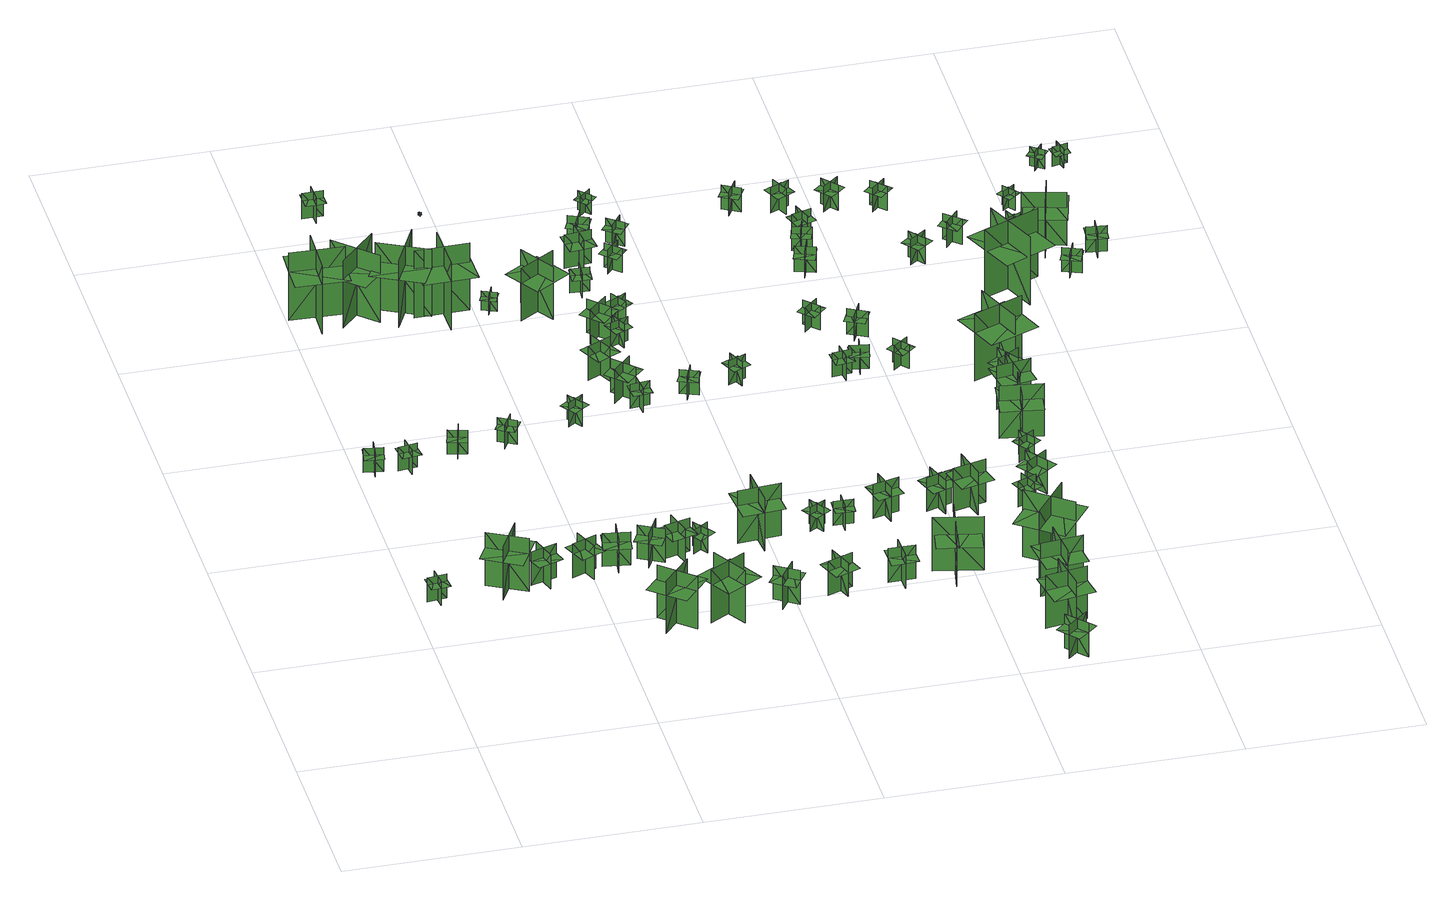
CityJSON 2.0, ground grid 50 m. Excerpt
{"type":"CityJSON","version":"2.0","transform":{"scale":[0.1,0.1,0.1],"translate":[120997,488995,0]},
"CityObjects":{
"tree1":{"type":"SolitaryVegetationObject","geometry":[{"type":"MultiSurface","lod":"1","boundaries":[[[0,1,2]],[[0,2,3]],[[4,5,6]],[[4,6,7]],[[8,9,10]],[[8,10,11]],[[8,11,12]],[[8,12,13]]]}]},
"tree2":{"type":"SolitaryVegetationObject","geometry":[{"type":"MultiSurface","lod":"1","boundaries":[[[14,15,16]],[[14,16,17]],[[18,19,20]],[[18,20,21]],[[22,23,24]],[[22,24,25]],[[22,25,26]],[[22,26,27]]]}]},
"tree3":{"type":"SolitaryVegetationObject","geometry":[{"type":"MultiSurface","lod":"1","boundaries":[[[28,29,30]],[[28,30,31]],[[32,33,34]],[[32,34,35]],[[36,37,38]],[[36,38,39]],[[36,39,40]],[[36,40,41]]]}]},
"tree4":{"type":"SolitaryVegetationObject","geometry":[{"type":"MultiSurface","lod":"1","boundaries":[[[42,43,44]],[[42,44,45]],[[46,47,48]],[[46,48,49]],[[50,51,52]],[[50,52,53]],[[50,53,54]],[[50,54,55]]]}]},
"tree5":{"type":"SolitaryVegetationObject","geometry":[{"type":"MultiSurface","lod":"1","boundaries":[[[56,57,58]],[[56,58,59]],[[60,61,62]],[[60,62,63]],[[64,65,66]],[[64,66,67]],[[64,67,68]],[[64,68,69]]]}]},
"tree6":{"type":"SolitaryVegetationObject","geometry":[{"type":"MultiSurface","lod":"1","boundaries":[[[70,71,72]],[[70,72,73]],[[74,75,76]],[[74,76,77]],[[78,79,80]],[[78,80,81]],[[78,81,82]],[[78,82,83]]]}]},
"tree7":{"type":"SolitaryVegetationObject","geometry":[{"type":"MultiSurface","lod":"1","boundaries":[[[84,85,86]],[[84,86,87]],[[88,89,90]],[[88,90,91]],[[92,93,94]],[[92,94,95]],[[92,95,96]],[[92,96,97]]]}]},
"tree8":{"type":"SolitaryVegetationObject","geometry":[{"type":"MultiSurface","lod":"1","boundaries":[[[98,99,100]],[[98,100,101]],[[102,103,104]],[[102,104,105]],[[106,107,108]],[[106,108,109]],[[106,109,110]],[[106,110,111]]]}]},
"tree9":{"type":"SolitaryVegetationObject","geometry":[{"type":"MultiSurface","lod":"1","boundaries":[[[112,113,114]],[[112,114,115]],[[116,117,118]],[[116,118,119]],[[120,121,122]],[[120,122,123]],[[120,123,124]],[[120,124,125]]]}]},
"tree10":{"type":"SolitaryVegetationObject","geometry":[{"type":"MultiSurface","lod":"1","boundaries":[[[126,127,128]],[[126,128,129]],[[130,131,132]],[[130,132,133]],[[134,135,136]],[[134,136,137]],[[134,137,138]],[[134,138,139]]]}]},
"tree11":{"type":"SolitaryVegetationObject","geometry":[{"type":"MultiSurface","lod":"1","boundaries":[[[140,141,142]],[[140,142,143]],[[144,145,146]],[[144,146,147]],[[148,149,150]],[[148,150,151]],[[148,151,152]],[[148,152,153]]]}]},
"tree12":{"type":"SolitaryVegetationObject","geometry":[{"type":"MultiSurface","lod":"1","boundaries":[[[154,155,156]],[[154,156,157]],[[158,159,160]],[[158,160,161]],[[162,163,164]],[[162,164,165]],[[162,165,166]],[[162,166,167]]]}]},
"tree13":{"type":"SolitaryVegetationObject","geometry":[{"type":"MultiSurface","lod":"1","boundaries":[[[168,169,170]],[[168,170,171]],[[172,173,174]],[[172,174,175]],[[176,177,178]],[[176,178,179]],[[176,179,180]],[[176,180,181]]]}]},
"tree14":{"type":"SolitaryVegetationObject","geometry":[{"type":"MultiSurface","lod":"1","boundaries":[[[182,183,184]],[[182,184,185]],[[186,187,188]],[[186,188,189]],[[190,191,192]],[[190,192,193]],[[190,193,194]],[[190,194,195]]]}]},
"tree15":{"type":"SolitaryVegetationObject","geometry":[{"type":"MultiSurface","lod":"1","boundaries":[[[196,197,198]],[[196,198,199]],[[200,201,202]],[[200,202,203]],[[204,205,206]],[[204,206,207]],[[204,207,208]],[[204,208,209]]]}]},
"tree16":{"type":"SolitaryVegetationObject","geometry":[{"type":"MultiSurface","lod":"1","boundaries":[[[210,211,212]],[[210,212,213]],[[214,215,216]],[[214,216,217]],[[218,219,220]],[[218,220,221]],[[218,221,222]],[[218,222,223]]]}]},
"tree17":{"type":"SolitaryVegetationObject","geometry":[{"type":"MultiSurface","lod":"1","boundaries":[[[224,225,226]],[[224,226,227]],[[228,229,230]],[[228,230,231]],[[232,233,234]],[[232,234,235]],[[232,235,236]],[[232,236,237]]]}]},
"tree18":{"type":"SolitaryVegetationObject","geometry":[{"type":"MultiSurface","lod":"1","boundaries":[[[238,239,240]],[[238,240,241]],[[242,243,244]],[[242,244,245]],[[246,247,248]],[[246,248,249]],[[246,249,250]],[[246,250,251]]]}]},
"tree19":{"type":"SolitaryVegetationObject","geometry":[{"type":"MultiSurface","lod":"1","boundaries":[[[252,253,254]],[[252,254,255]],[[256,257,258]],[[256,258,259]],[[260,261,262]],[[260,262,263]],[[260,263,264]],[[260,264,265]]]}]},
"tree20":{"type":"SolitaryVegetationObject","geometry":[{"type":"MultiSurface","lod":"1","boundaries":[[[266,267,268]],[[266,268,269]],[[270,271,272]],[[270,272,273]],[[274,275,276]],[[274,276,277]],[[274,277,278]],[[274,278,279]]]}]},
"tree21":{"type":"SolitaryVegetationObject","geometry":[{"type":"MultiSurface","lod":"1","boundaries":[[[280,281,282]],[[280,282,283]],[[284,285,286]],[[284,286,287]],[[288,289,290]],[[288,290,291]],[[288,291,292]],[[288,292,293]]]}]},
"tree22":{"type":"SolitaryVegetationObject","geometry":[{"type":"MultiSurface","lod":"1","boundaries":[[[294,295,296]],[[294,296,297]],[[298,299,300]],[[298,300,301]],[[302,303,304]],[[302,304,305]],[[302,305,306]],[[302,306,307]]]}]},
"tree23":{"type":"SolitaryVegetationObject","geometry":[{"type":"MultiSurface","lod":"1","boundaries":[[[308,309,310]],[[308,310,311]],[[312,313,314]],[[312,314,315]],[[316,317,318]],[[316,318,319]],[[316,319,320]],[[316,320,321]]]}]},
"tree24":{"type":"SolitaryVegetationObject","geometry":[{"type":"MultiSurface","lod":"1","boundaries":[[[322,323,324]],[[322,324,325]],[[326,327,328]],[[326,328,329]],[[330,331,332]],[[330,332,333]],[[330,333,334]],[[330,334,335]]]}]},
"tree25":{"type":"SolitaryVegetationObject","geometry":[{"type":"MultiSurface","lod":"1","boundaries":[[[336,337,338]],[[336,338,339]],[[340,341,342]],[[340,342,343]],[[344,345,346]],[[344,346,347]],[[344,347,348]],[[344,348,349]]]}]},
"tree26":{"type":"SolitaryVegetationObject","geometry":[{"type":"MultiSurface","lod":"1","boundaries":[[[350,351,352]],[[350,352,353]],[[354,355,356]],[[354,356,357]],[[358,359,360]],[[358,360,361]],[[358,361,362]],[[358,362,363]]]}]},
"tree27":{"type":"SolitaryVegetationObject","geometry":[{"type":"MultiSurface","lod":"1","boundaries":[[[364,365,366]],[[364,366,367]],[[368,369,370]],[[368,370,371]],[[372,373,374]],[[372,374,375]],[[372,375,376]],[[372,376,377]]]}]},
"tree28":{"type":"SolitaryVegetationObject","geometry":[{"type":"MultiSurface","lod":"1","boundaries":[[[378,379,380]],[[378,380,381]],[[382,383,384]],[[382,384,385]],[[386,387,388]],[[386,388,389]],[[386,389,390]],[[386,390,391]]]}]},
"tree29":{"type":"SolitaryVegetationObject","geometry":[{"type":"MultiSurface","lod":"1","boundaries":[[[392,393,394]],[[392,394,395]],[[396,397,398]],[[396,398,399]],[[400,401,402]],[[400,402,403]],[[400,403,404]],[[400,404,405]]]}]},
"tree30":{"type":"SolitaryVegetationObject","geometry":[{"type":"MultiSurface","lod":"1","boundaries":[[[406,407,408]],[[406,408,409]],[[410,411,412]],[[410,412,413]],[[414,415,416]],[[414,416,417]],[[414,417,418]],[[414,418,419]]]}]},
"tree31":{"type":"SolitaryVegetationObject","geometry":[{"type":"MultiSurface","lod":"1","boundaries":[[[420,421,422]],[[420,422,423]],[[424,425,426]],[[424,426,427]],[[428,429,430]],[[428,430,431]],[[428,431,432]],[[428,432,433]]]}]},
"tree32":{"type":"SolitaryVegetationObject","geometry":[{"type":"MultiSurface","lod":"1","boundaries":[[[434,435,436]],[[434,436,437]],[[438,439,440]],[[438,440,441]],[[442,443,444]],[[442,444,445]],[[442,445,446]],[[442,446,447]]]}]},
"tree33":{"type":"SolitaryVegetationObject","geometry":[{"type":"MultiSurface","lod":"1","boundaries":[[[448,449,450]],[[448,450,451]],[[452,453,454]],[[452,454,455]],[[456,457,458]],[[456,458,459]],[[456,459,460]],[[456,460,461]]]}]},
"tree34":{"type":"SolitaryVegetationObject","geometry":[{"type":"MultiSurface","lod":"1","boundaries":[[[462,463,464]],[[462,464,465]],[[466,467,468]],[[466,468,469]],[[470,471,472]],[[470,472,473]],[[470,473,474]],[[470,474,475]]]}]},
"tree35":{"type":"SolitaryVegetationObject","geometry":[{"type":"MultiSurface","lod":"1","boundaries":[[[476,477,478]],[[476,478,479]],[[480,481,482]],[[480,482,483]],[[484,485,486]],[[484,486,487]],[[484,487,488]],[[484,488,489]]]}]},
"tree36":{"type":"SolitaryVegetationObject","geometry":[{"type":"MultiSurface","lod":"1","boundaries":[[[490,491,492]],[[490,492,493]],[[494,495,496]],[[494,496,497]],[[498,499,500]],[[498,500,501]],[[498,501,502]],[[498,502,503]]]}]},
"tree37":{"type":"SolitaryVegetationObject","geometry":[{"type":"MultiSurface","lod":"1","boundaries":[[[504,505,506]],[[504,506,507]],[[508,509,510]],[[508,510,511]],[[512,513,514]],[[512,514,515]],[[512,515,516]],[[512,516,517]]]}]},
"tree38":{"type":"SolitaryVegetationObject","geometry":[{"type":"MultiSurface","lod":"1","boundaries":[[[518,519,520]],[[518,520,521]],[[522,523,524]],[[522,524,525]],[[526,527,528]],[[526,528,529]],[[526,529,530]],[[526,530,531]]]}]},
"tree39":{"type":"SolitaryVegetationObject","geometry":[{"type":"MultiSurface","lod":"1","boundaries":[[[532,533,534]],[[532,534,535]],[[536,537,538]],[[536,538,539]],[[540,541,542]],[[540,542,543]],[[540,543,544]],[[540,544,545]]]}]},
"tree40":{"type":"SolitaryVegetationObject","geometry":[{"type":"MultiSurface","lod":"1","boundaries":[[[546,547,548]],[[546,548,549]],[[550,551,552]],[[550,552,553]],[[554,555,556]],[[554,556,557]],[[554,557,558]],[[554,558,559]]]}]},
"tree41":{"type":"SolitaryVegetationObject","geometry":[{"type":"MultiSurface","lod":"1","boundaries":[[[560,561,562]],[[560,562,563]],[[564,565,566]],[[564,566,567]],[[568,569,570]],[[568,570,571]],[[568,571,572]],[[568,572,573]]]}]},
"tree42":{"type":"SolitaryVegetationObject","geometry":[{"type":"MultiSurface","lod":"1","boundaries":[[[574,575,576]],[[574,576,577]],[[578,579,580]],[[578,580,581]],[[582,583,584]],[[582,584,585]],[[582,585,586]],[[582,586,587]]]}]},
"tree43":{"type":"SolitaryVegetationObject","geometry":[{"type":"MultiSurface","lod":"1","boundaries":[[[588,589,590]],[[588,590,591]],[[592,593,594]],[[592,594,595]],[[596,597,598]],[[596,598,599]],[[596,599,600]],[[596,600,601]]]}]},
"tree44":{"type":"SolitaryVegetationObject","geometry":[{"type":"MultiSurface","lod":"1","boundaries":[[[602,603,604]],[[602,604,605]],[[606,607,608]],[[606,608,609]],[[610,611,612]],[[610,612,613]],[[610,613,614]],[[610,614,615]]]}]},
"tree45":{"type":"SolitaryVegetationObject","geometry":[{"type":"MultiSurface","lod":"1","boundaries":[[[616,617,618]],[[616,618,619]],[[620,621,622]],[[620,622,623]],[[624,625,626]],[[624,626,627]],[[624,627,628]],[[624,628,629]]]}]},
"tree46":{"type":"SolitaryVegetationObject","geometry":[{"type":"MultiSurface","lod":"1","boundaries":[[[630,631,632]],[[630,632,633]],[[634,635,636]],[[634,636,637]],[[638,639,640]],[[638,640,641]],[[638,641,642]],[[638,642,643]]]}]},
"tree47":{"type":"SolitaryVegetationObject","geometry":[{"type":"MultiSurface","lod":"1","boundaries":[[[644,645,646]],[[644,646,647]],[[648,649,650]],[[648,650,651]],[[652,653,654]],[[652,654,655]],[[652,655,656]],[[652,656,657]]]}]},
"tree48":{"type":"SolitaryVegetationObject","geometry":[{"type":"MultiSurface","lod":"1","boundaries":[[[658,659,660]],[[658,660,661]],[[662,663,664]],[[662,664,665]],[[666,667,668]],[[666,668,669]],[[666,669,670]],[[666,670,671]]]}]},
"tree49":{"type":"SolitaryVegetationObject","geometry":[{"type":"MultiSurface","lod":"1","boundaries":[[[672,673,674]],[[672,674,675]],[[676,677,678]],[[676,678,679]],[[680,681,682]],[[680,682,683]],[[680,683,684]],[[680,684,685]]]}]},
"tree50":{"type":"SolitaryVegetationObject","geometry":[{"type":"MultiSurface","lod":"1","boundaries":[[[686,687,688]],[[686,688,689]],[[690,691,692]],[[690,692,693]],[[694,695,696]],[[694,696,697]],[[694,697,698]],[[694,698,699]]]}]},
"tree51":{"type":"SolitaryVegetationObject","geometry":[{"type":"MultiSurface","lod":"1","boundaries":[[[700,701,702]],[[700,702,703]],[[704,705,706]],[[704,706,707]],[[708,709,710]],[[708,710,711]],[[708,711,712]],[[708,712,713]]]}]},
"tree52":{"type":"SolitaryVegetationObject","geometry":[{"type":"MultiSurface","lod":"1","boundaries":[[[714,715,716]],[[714,716,717]],[[718,719,720]],[[718,720,721]],[[722,723,724]],[[722,724,725]],[[722,725,726]],[[722,726,727]]]}]},
"tree53":{"type":"SolitaryVegetationObject","geometry":[{"type":"MultiSurface","lod":"1","boundaries":[[[728,729,730]],[[728,730,731]],[[732,733,734]],[[732,734,735]],[[736,737,738]],[[736,738,739]],[[736,739,740]],[[736,740,741]]]}]},
"tree54":{"type":"SolitaryVegetationObject","geometry":[{"type":"MultiSurface","lod":"1","boundaries":[[[742,743,744]],[[742,744,745]],[[746,747,748]],[[746,748,749]],[[750,751,752]],[[750,752,753]],[[750,753,754]],[[750,754,755]]]}]},
"tree55":{"type":"SolitaryVegetationObject","geometry":[{"type":"MultiSurface","lod":"1","boundaries":[[[756,757,758]],[[756,758,759]],[[760,761,762]],[[760,762,763]],[[764,765,766]],[[764,766,767]],[[764,767,768]],[[764,768,769]]]}]},
"tree56":{"type":"SolitaryVegetationObject","geometry":[{"type":"MultiSurface","lod":"1","boundaries":[[[770,771,772]],[[770,772,773]],[[774,775,776]],[[774,776,777]],[[778,779,780]],[[778,780,781]],[[778,781,782]],[[778,782,783]]]}]},
"tree57":{"type":"SolitaryVegetationObject","geometry":[{"type":"MultiSurface","lod":"1","boundaries":[[[784,785,786]],[[784,786,787]],[[788,789,790]],[[788,790,791]],[[792,793,794]],[[792,794,795]],[[792,795,796]],[[792,796,797]]]}]},
"tree58":{"type":"SolitaryVegetationObject","geometry":[{"type":"MultiSurface","lod":"1","boundaries":[[[798,799,800]],[[798,800,801]],[[802,803,804]],[[802,804,805]],[[806,807,808]],[[806,808,809]],[[806,809,810]],[[806,810,811]]]}]},
"tree59":{"type":"SolitaryVegetationObject","geometry":[{"type":"MultiSurface","lod":"1","boundaries":[[[812,813,814]],[[812,814,815]],[[816,817,818]],[[816,818,819]],[[820,821,822]],[[820,822,823]],[[820,823,824]],[[820,824,825]]]}]},
"tree60":{"type":"SolitaryVegetationObject","geometry":[{"type":"MultiSurface","lod":"1","boundaries":[[[826,827,828]],[[826,828,829]],[[830,831,832]],[[830,832,833]],[[834,835,836]],[[834,836,837]],[[834,837,838]],[[834,838,839]]]}]},
"tree61":{"type":"SolitaryVegetationObject","geometry":[{"type":"MultiSurface","lod":"1","boundaries":[[[840,841,842]],[[840,842,843]],[[844,845,846]],[[844,846,847]],[[848,849,850]],[[848,850,851]],[[848,851,852]],[[848,852,853]]]}]},
"tree62":{"type":"SolitaryVegetationObject","geometry":[{"type":"MultiSurface","lod":"1","boundaries":[[[854,855,856]],[[854,856,857]],[[858,859,860]],[[858,860,861]],[[862,863,864]],[[862,864,865]],[[862,865,866]],[[862,866,867]]]}]},
"tree63":{"type":"SolitaryVegetationObject","geometry":[{"type":"MultiSurface","lod":"1","boundaries":[[[868,869,870]],[[868,870,871]],[[872,873,874]],[[872,874,875]],[[876,877,878]],[[876,878,879]],[[876,879,880]],[[876,880,881]]]}]},
"tree64":{"type":"SolitaryVegetationObject","geometry":[{"type":"MultiSurface","lod":"1","boundaries":[[[882,883,884]],[[882,884,885]],[[886,887,888]],[[886,888,889]],[[890,891,892]],[[890,892,893]],[[890,893,894]],[[890,894,895]]]}]},
"tree65":{"type":"SolitaryVegetationObject","geometry":[{"type":"MultiSurface","lod":"1","boundaries":[[[896,897,898]],[[896,898,899]],[[900,901,902]],[[900,902,903]],[[904,905,906]],[[904,906,907]],[[904,907,908]],[[904,908,909]]]}]},
"tree66":{"type":"SolitaryVegetationObject","geometry":[{"type":"MultiSurface","lod":"1","boundaries":[[[910,911,912]],[[910,912,913]],[[914,915,916]],[[914,916,917]],[[918,919,920]],[[918,920,921]],[[918,921,922]],[[918,922,923]]]}]},
"tree67":{"type":"SolitaryVegetationObject","geometry":[{"type":"MultiSurface","lod":"1","boundaries":[[[924,925,926]],[[924,926,927]],[[928,929,930]],[[928,930,931]],[[932,933,934]],[[932,934,935]],[[932,935,936]],[[932,936,937]]]}]},
"tree68":{"type":"SolitaryVegetationObject","geometry":[{"type":"MultiSurface","lod":"1","boundaries":[[[938,939,940]],[[938,940,941]],[[942,943,944]],[[942,944,945]],[[946,947,948]],[[946,948,949]],[[946,949,950]],[[946,950,951]]]}]},
"tree69":{"type":"SolitaryVegetationObject","geometry":[{"type":"MultiSurface","lod":"1","boundaries":[[[952,953,954]],[[952,954,955]],[[956,957,958]],[[956,958,959]],[[960,961,962]],[[960,962,963]],[[960,963,964]],[[960,964,965]]]}]},
"tree70":{"type":"SolitaryVegetationObject","geometry":[{"type":"MultiSurface","lod":"1","boundaries":[[[966,967,968]],[[966,968,969]],[[970,971,972]],[[970,972,973]],[[974,975,976]],[[974,976,977]],[[974,977,978]],[[974,978,979]]]}]},
"tree71":{"type":"SolitaryVegetationObject","geometry":[{"type":"MultiSurface","lod":"1","boundaries":[[[980,981,982]],[[980,982,983]],[[984,985,986]],[[984,986,987]],[[988,989,990]],[[988,990,991]],[[988,991,992]],[[988,992,993]]]}]},
"tree72":{"type":"SolitaryVegetationObject","geometry":[{"type":"MultiSurface","lod":"1","boundaries":[[[994,995,996]],[[994,996,997]],[[998,999,1000]],[[998,1000,1001]],[[1002,1003,1004]],[[1002,1004,1005]],[[1002,1005,1006]],[[1002,1006,1007]]]}]},
"tree73":{"type":"SolitaryVegetationObject","geometry":[{"type":"MultiSurface","lod":"1","boundaries":[[[1008,1009,1010]],[[1008,1010,1011]],[[1012,1013,1014]],[[1012,1014,1015]],[[1016,1017,1018]],[[1016,1018,1019]],[[1016,1019,1020]],[[1016,1020,1021]]]}]},
"tree74":{"type":"SolitaryVegetationObject","geometry":[{"type":"MultiSurface","lod":"1","boundaries":[[[1022,1023,1024]],[[1022,1024,1025]],[[1026,1027,1028]],[[1026,1028,1029]],[[1030,1031,1032]],[[1030,1032,1033]],[[1030,1033,1034]],[[1030,1034,1035]]]}]},
"tree75":{"type":"SolitaryVegetationObject","geometry":[{"type":"MultiSurface","lod":"1","boundaries":[[[1036,1037,1038]],[[1036,1038,1039]],[[1040,1041,1042]],[[1040,1042,1043]],[[1044,1045,1046]],[[1044,1046,1047]],[[1044,1047,1048]],[[1044,1048,1049]]]}]},
"tree76":{"type":"SolitaryVegetationObject","geometry":[{"type":"MultiSurface","lod":"1","boundaries":[[[1050,1051,1052]],[[1050,1052,1053]],[[1054,1055,1056]],[[1054,1056,1057]],[[1058,1059,1060]],[[1058,1060,1061]],[[1058,1061,1062]],[[1058,1062,1063]]]}]},
"tree77":{"type":"SolitaryVegetationObject","geometry":[{"type":"MultiSurface","lod":"1","boundaries":[[[1064,1065,1066]],[[1064,1066,1067]],[[1068,1069,1070]],[[1068,1070,1071]],[[1072,1073,1074]],[[1072,1074,1075]],[[1072,1075,1076]],[[1072,1076,1077]]]}]},
"tree78":{"type":"SolitaryVegetationObject","geometry":[{"type":"MultiSurface","lod":"1","boundaries":[[[1078,1079,1080]],[[1078,1080,1081]],[[1082,1083,1084]],[[1082,1084,1085]],[[1086,1087,1088]],[[1086,1088,1089]],[[1086,1089,1090]],[[1086,1090,1091]]]}]},
"tree79":{"type":"SolitaryVegetationObject","geometry":[{"type":"MultiSurface","lod":"1","boundaries":[[[1092,1093,1094]],[[1092,1094,1095]],[[1096,1097,1098]],[[1096,1098,1099]],[[1100,1101,1102]],[[1100,1102,1103]],[[1100,1103,1104]],[[1100,1104,1105]]]}]},
"tree80":{"type":"SolitaryVegetationObject","geometry":[{"type":"MultiSurface","lod":"1","boundaries":[[[1106,1107,1108]],[[1106,1108,1109]],[[1110,1111,1112]],[[1110,1112,1113]],[[1114,1115,1116]],[[1114,1116,1117]],[[1114,1117,1118]],[[1114,1118,1119]]]}]},
"tree81":{"type":"SolitaryVegetationObject","geometry":[{"type":"MultiSurface","lod":"1","boundaries":[[[1120,1121,1122]],[[1120,1122,1123]],[[1124,1125,1126]],[[1124,1126,1127]],[[1128,1129,1130]],[[1128,1130,1131]],[[1128,1131,1132]],[[1128,1132,1133]]]}]}
},
"vertices":[
[91,717,17],[36,711,17],[36,711,94],[91,717,94],[62,740,17],[68,685,17],[68,685,94],[62,740,94],[62,740,73],[35,737,73],[41,682,73],[68,685,73],[96,688,73],[90,743,73],
[45,1333,20],[53,1388,20],[53,1388,97],[45,1333,97],[75,1355,20],[20,1362,20],[20,1362,97],[75,1355,97],[75,1355,75],[78,1383,75],[24,1390,75],[20,1362,75],[16,1335,75],[71,1328,75],
[237,677,14],[295,784,14],[295,784,184],[237,677,184],[315,700,14],[208,758,14],[208,758,184],[315,700,184],[315,700,136],[344,753,136],[237,812,136],[208,758,136],[179,705,136],[285,646,136],
[168,1357,18],[113,1349,18],[113,1349,95],[168,1357,95],[139,1379,18],[146,1325,18],[146,1325,95],[139,1379,95],[139,1379,74],[112,1376,74],[119,1321,74],[146,1325,74],[174,1328,74],[167,1383,74],
[351,770,16],[374,696,16],[374,696,124],[351,770,124],[327,724,16],[401,747,16],[401,747,124],[327,724,124],[327,724,94],[339,687,94],[412,711,94],[401,747,94],[389,784,94],[315,761,94],
[282,1368,18],[297,1421,18],[297,1421,95],[282,1368,95],[314,1385,18],[261,1400,18],[261,1400,95],[314,1385,95],[314,1385,73],[321,1412,73],[268,1427,73],[261,1400,73],[253,1374,73],[307,1359,73],
[515,764,16],[444,734,16],[444,734,124],[515,764,124],[468,784,16],[497,712,16],[497,712,124],[468,784,124],[468,784,93],[432,769,93],[462,697,93],[497,712,93],[533,727,93],[504,798,93],
[82,2211,14],[77,2056,14],[77,2056,230],[82,2211,230],[6,2141,14],[161,2136,14],[161,2136,230],[6,2141,230],[6,2141,170],[4,2063,170],[158,2058,170],[161,2136,170],[163,2213,170],[9,2218,170],
[617,488,18],[709,408,18],[709,408,187],[617,488,187],[622,407,18],[702,498,18],[702,498,187],[622,407,187],[622,407,140],[668,367,140],[748,458,140],[702,498,140],[656,538,140],[576,447,140],
[568,725,17],[579,802,17],[579,802,124],[568,725,124],[609,756,17],[533,767,17],[533,767,124],[609,756,124],[609,756,94],[615,795,94],[538,805,94],[533,767,94],[527,728,94],[604,718,94],
[138,2069,14],[245,2182,14],[245,2182,229],[138,2069,229],[242,2072,14],[129,2178,14],[129,2178,229],[242,2072,229],[242,2072,169],[295,2128,169],[182,2234,169],[129,2178,169],[76,2122,169],[188,2015,169],
[455,1403,16],[407,1430,16],[407,1430,93],[455,1403,93],[445,1438,16],[418,1390,16],[418,1390,93],[445,1438,93],[445,1438,72],[421,1452,72],[394,1404,72],[418,1390,72],[442,1377,72],[470,1425,72],
[654,737,13],[691,806,13],[691,806,121],[654,737,121],[704,752,13],[636,789,13],[636,789,121],[704,752,121],[704,752,91],[722,786,91],[654,823,91],[636,789,91],[617,755,91],[685,718,91],
[283,2031,17],[353,2170,17],[353,2170,232],[283,2031,232],[382,2063,17],[243,2133,17],[243,2133,232],[382,2063,232],[382,2063,172],[416,2132,172],[278,2202,172],[243,2133,172],[208,2064,172],[347,1994,172],
[857,494,15],[752,433,15],[752,433,184],[857,494,184],[779,515,15],[840,410,15],[840,410,184],[779,515,184],[779,515,136],[726,485,136],[787,379,136],[840,410,136],[893,440,136],[832,546,136],
[214,2601,23],[155,2600,23],[155,2600,105],[214,2601,105],[186,2628,23],[187,2569,23],[187,2569,105],[186,2628,105],[186,2628,82],[156,2628,82],[158,2569,82],[187,2569,82],[217,2570,82],[215,2629,82],
[778,781,19],[703,760,19],[703,760,126],[778,781,126],[732,807,19],[754,732,19],[754,732,126],[732,807,126],[732,807,96],[695,796,96],[717,722,96],[754,732,96],[791,743,96],[770,817,96],
[489,2074,14],[335,2072,14],[335,2072,229],[489,2074,229],[416,2146,14],[418,1991,14],[418,1991,229],[416,2146,229],[416,2146,169],[339,2145,169],[340,1990,169],[418,1991,169],[495,1992,169],[494,2147,169],
[824,761,18],[793,807,18],[793,807,94],[824,761,94],[831,797,18],[786,766,18],[786,766,94],[831,797,94],[831,797,73],[816,820,73],[770,789,73],[786,766,73],[801,743,73],[847,774,73],
[609,1450,17],[654,1482,17],[654,1482,94],[609,1450,94],[645,1444,17],[614,1489,17],[614,1489,94],[645,1444,94],[645,1444,73],[668,1460,73],[636,1505,73],[614,1489,73],[591,1473,73],[623,1428,73],
[1006,462,16],[942,505,16],[942,505,124],[1006,462,124],[996,512,16],[953,448,16],[953,448,124],[996,512,124],[996,512,94],[964,534,94],[921,470,94],[953,448,94],[985,427,94],[1028,491,94],
[531,2031,18],[548,2072,18],[548,2072,80],[531,2031,80],[558,2042,18],[518,2060,18],[518,2060,80],[558,2042,80],[558,2042,63],[567,2062,63],[526,2080,63],[518,2060,63],[509,2039,63],[550,2022,63],
[914,793,15],[1036,802,15],[1036,802,184],[914,793,184],[976,740,15],[966,861,15],[966,861,184],[976,740,184],[976,740,137],[1036,744,137],[1027,866,137],[966,861,137],[905,856,137],[915,735,137],
[465,2540,24],[472,2540,24],[472,2551,24],[465,2551,24],[468,2540,28],[468,2540,20],[468,2551,20],[468,2551,28],[468,2548,28],[472,2548,28],[472,2548,20],[468,2548,20],[464,2548,20],[464,2548,28],
[784,1692,19],[714,1657,19],[714,1657,127],[784,1692,127],[735,1709,19],[769,1639,19],[769,1639,127],[735,1709,127],[735,1709,96],[700,1691,96],[734,1622,96],[769,1639,96],[804,1656,96],[769,1726,96],
[811,1588,17],[757,1533,17],[757,1533,125],[811,1588,125],[760,1589,17],[815,1534,17],[815,1534,125],[760,1589,125],[760,1589,95],[733,1561,95],[788,1506,95],[815,1534,95],[842,1561,95],[787,1616,95],
[695,1973,15],[631,2076,15],[631,2076,184],[695,1973,184],[714,2052,15],[611,1987,15],[611,1987,184],[714,2052,184],[714,2052,137],[682,2103,137],[579,2038,137],[611,1987,137],[643,1935,137],[746,2000,137],
[815,1526,18],[820,1471,18],[820,1471,95],[815,1526,95],[791,1498,18],[846,1503,18],[846,1503,95],[791,1498,95],[791,1498,73],[794,1470,73],[849,1475,73],[846,1503,73],[844,1530,73],[789,1525,73],
[1140,468,16],[1113,540,16],[1113,540,124],[1140,468,124],[1162,514,16],[1089,487,16],[1089,487,124],[1162,514,124],[1162,514,94],[1148,551,94],[1076,524,94],[1089,487,94],[1103,451,94],[1175,478,94],
[818,1885,18],[763,1830,18],[763,1830,126],[818,1885,126],[766,1886,18],[821,1831,18],[821,1831,126],[766,1886,126],[766,1886,96],[739,1858,96],[794,1803,96],[821,1831,96],[848,1858,96],[793,1913,96],
[812,1802,18],[864,1823,18],[864,1823,95],[812,1802,95],[846,1788,18],[825,1839,18],[825,1839,95],[846,1788,95],[846,1788,73],[872,1798,73],[851,1849,73],[825,1839,73],[800,1828,73],[821,1777,73],
[1116,801,16],[1163,829,16],[1163,829,93],[1116,801,93],[1151,792,16],[1123,839,16],[1123,839,93],[1151,792,93],[1151,792,71],[1175,806,71],[1146,853,71],[1123,839,71],[1099,825,71],[1128,777,71],
[822,2076,21],[767,2080,21],[767,2080,98],[822,2076,98],[798,2104,21],[794,2049,21],[794,2049,98],[798,2104,98],[798,2104,77],[771,2106,77],[767,2051,77],[794,2049,77],[822,2047,77],[826,2102,77],
[970,1552,18],[949,1501,18],[949,1501,95],[970,1552,95],[936,1538,18],[987,1517,18],[987,1517,95],[936,1538,95],[936,1538,74],[925,1512,74],[977,1492,74],[987,1517,74],[997,1543,74],[946,1564,74],
[847,1943,17],[876,1895,17],[876,1895,94],[847,1943,94],[838,1907,17],[885,1936,17],[885,1936,94],[838,1907,94],[838,1907,73],[852,1883,73],[900,1912,73],[885,1936,73],[871,1959,73],[824,1931,73],
[1296,547,16],[1298,469,16],[1298,469,124],[1296,547,124],[1260,510,16],[1337,511,16],[1337,511,124],[1260,510,124],[1260,510,94],[1261,471,94],[1338,473,94],[1337,511,94],[1336,550,94],[1259,548,94],
[1210,837,18],[1209,781,18],[1209,781,95],[1210,837,95],[1183,811,18],[1239,810,18],[1239,810,95],[1183,811,95],[1183,811,74],[1183,784,74],[1238,782,74],[1239,810,74],[1239,838,74],[1184,839,74],
[859,2210,20],[782,2202,20],[782,2202,127],[859,2210,127],[819,2243,20],[827,2166,20],[827,2166,127],[819,2243,127],[819,2243,97],[780,2239,97],[789,2162,97],[827,2166,97],[866,2170,97],[857,2247,97],
[859,2342,21],[835,2288,21],[835,2288,103],[859,2342,103],[822,2328,21],[876,2304,21],[876,2304,103],[822,2328,103],[822,2328,80],[810,2301,80],[864,2277,80],[876,2304,80],[888,2331,80],[834,2355,80],
[888,2185,19],[929,2147,19],[929,2147,96],[888,2185,96],[889,2148,19],[927,2189,19],[927,2189,96],[889,2148,96],[889,2148,74],[909,2129,74],[947,2170,74],[927,2189,74],[907,2208,74],[869,2167,74],
[1076,1547,17],[1126,1570,17],[1126,1570,94],[1076,1547,94],[1110,1534,17],[1087,1584,17],[1087,1584,94],[1110,1534,94],[1110,1534,73],[1135,1545,73],[1112,1596,73],[1087,1584,73],[1062,1573,73],[1085,1522,73],
[1295,819,19],[1370,838,19],[1370,838,127],[1295,819,127],[1339,793,19],[1320,868,19],[1320,868,127],[1339,793,127],[1339,793,97],[1377,802,97],[1358,877,97],[1320,868,97],[1283,858,97],[1302,783,97],
[1434,448,15],[1460,584,15],[1460,584,187],[1434,448,187],[1525,509,15],[1389,536,15],[1389,536,187],[1525,509,187],[1445,455,132],[1508,443,132],[1532,580,132],[1469,591,132],[1406,602,132],[1382,466,132],
[929,2260,21],[961,2305,21],[961,2305,98],[929,2260,98],[965,2266,21],[921,2298,21],[921,2298,98],[965,2266,98],[965,2266,76],[982,2288,76],[937,2321,76],[921,2298,76],[904,2276,76],[949,2244,76],
[915,2435,24],[885,2466,24],[885,2466,86],[915,2435,86],[916,2464,24],[884,2433,24],[884,2433,86],[916,2464,86],[916,2464,68],[901,2480,68],[869,2449,68],[884,2433,68],[900,2417,68],[931,2448,68],
[1643,32,16],[1702,82,16],[1702,82,124],[1643,32,124],[1695,28,16],[1644,86,16],[1644,86,124],[1695,28,124],[1695,28,94],[1724,53,94],[1673,112,94],[1644,86,94],[1615,61,94],[1665,2,94],
[1444,822,15],[1517,847,15],[1517,847,123],[1444,822,123],[1490,799,15],[1465,873,15],[1465,873,123],[1490,799,123],[1490,799,93],[1527,812,93],[1501,885,93],[1465,873,93],[1428,860,93],[1454,787,93],
[1692,155,9],[1672,275,9],[1672,275,178],[1692,155,178],[1739,221,9],[1619,201,9],[1619,201,178],[1739,221,178],[1739,221,131],[1729,281,131],[1609,261,131],[1619,201,131],[1629,141,131],[1749,161,131],
[1573,768,19],[1548,864,19],[1549,864,157],[1573,768,157],[1607,825,19],[1511,800,19],[1511,800,157],[1607,825,157],[1607,825,118],[1595,873,118],[1499,848,118],[1511,800,118],[1524,752,118],[1620,776,118],
[1643,353,11],[1764,366,11],[1764,366,181],[1643,353,181],[1705,302,11],[1693,423,11],[1693,423,181],[1705,302,181],[1705,302,133],[1766,308,133],[1753,429,133],[1693,423,133],[1632,417,133],[1645,296,133],
[1408,1519,21],[1353,1513,21],[1353,1513,98],[1408,1519,98],[1379,1542,21],[1385,1487,21],[1385,1487,98],[1379,1542,98],[1379,1542,76],[1352,1540,76],[1357,1484,76],[1385,1487,76],[1412,1490,76],[1407,1545,76],
[1767,461,11],[1643,554,11],[1643,554,226],[1767,461,226],[1753,563,11],[1660,440,11],[1660,440,226],[1753,563,226],[1753,563,166],[1691,610,166],[1598,486,166],[1660,440,166],[1721,393,166],[1815,517,166],
[1374,1778,24],[1334,1739,24],[1334,1739,101],[1374,1778,101],[1337,1778,24],[1376,1739,24],[1376,1739,101],[1337,1778,101],[1337,1778,79],[1317,1759,79],[1356,1719,79],[1376,1739,79],[1396,1758,79],[1357,1797,79],
[1428,1503,24],[1437,1557,24],[1437,1557,101],[1428,1503,101],[1458,1524,24],[1403,1533,24],[1403,1533,101],[1458,1524,101],[1458,1524,79],[1462,1551,79],[1408,1560,79],[1403,1533,79],[1399,1506,79],[1453,1497,79],
[1741,808,16],[1687,785,16],[1687,785,98],[1741,808,98],[1705,823,16],[1728,768,16],[1728,768,98],[1705,823,98],[1705,823,75],[1678,811,75],[1701,757,75],[1728,768,75],[1756,780,75],[1732,834,75],
[1440,1705,22],[1493,1679,22],[1493,1679,104],[1440,1705,104],[1452,1668,22],[1478,1721,22],[1478,1721,104],[1452,1668,104],[1452,1668,81],[1479,1655,81],[1505,1708,81],[1478,1721,81],[1452,1734,81],[1426,1681,81],
[1272,2342,22],[1300,2390,22],[1300,2390,99],[1272,2342,99],[1308,2352,22],[1260,2379,22],[1260,2379,99],[1308,2352,99],[1308,2352,78],[1321,2376,78],[1273,2403,78],[1260,2379,78],[1246,2355,78],[1294,2328,78],
[1566,1543,20],[1523,1508,20],[1523,1508,97],[1566,1543,97],[1529,1547,20],[1564,1504,20],[1564,1504,97],[1529,1547,97],[1529,1547,75],[1508,1530,75],[1542,1487,75],[1564,1504,75],[1585,1521,75],[1551,1564,75],
[1395,1992,27],[1415,2048,27],[1415,2048,109],[1395,1992,109],[1431,2009,27],[1375,2028,27],[1375,2028,109],[1431,2009,109],[1431,2009,86],[1440,2037,86],[1385,2056,86],[1375,2028,86],[1365,2001,86],[1421,1981,86],
[1779,830,14],[1734,893,14],[1734,893,122],[1779,830,122],[1787,881,14],[1725,836,14],[1725,836,122],[1787,881,122],[1787,881,91],[1765,913,91],[1702,867,91],[1725,836,91],[1747,805,91],[1810,850,91],
[1393,2131,27],[1446,2115,27],[1446,2115,104],[1393,2131,104],[1410,2098,27],[1426,2151,27],[1426,2151,104],[1410,2098,104],[1410,2098,82],[1437,2090,82],[1453,2143,82],[1426,2151,82],[1400,2159,82],[1384,2106,82],
[1782,991,15],[1751,1037,15],[1751,1037,92],[1782,991,92],[1789,1028,15],[1743,996,15],[1743,996,92],[1789,1028,92],[1789,1028,70],[1773,1050,70],[1728,1019,70],[1743,996,70],[1759,974,70],[1804,1005,70],
[1444,2163,25],[1426,2219,25],[1426,2219,108],[1444,2163,108],[1462,2198,25],[1406,2180,25],[1406,2180,108],[1462,2198,108],[1462,2198,85],[1453,2226,85],[1397,2208,85],[1406,2180,85],[1415,2152,85],[1471,2170,85],
[1719,1125,13],[1839,1108,13],[1839,1108,182],[1719,1125,182],[1767,1060,13],[1784,1180,13],[1784,1180,182],[1767,1060,182],[1767,1060,135],[1827,1051,135],[1844,1172,135],[1784,1180,135],[1724,1189,135],[1707,1068,135],
[1398,2363,23],[1423,2310,23],[1423,2310,105],[1398,2363,105],[1384,2327,23],[1438,2351,23],[1438,2351,105],[1384,2327,105],[1384,2327,82],[1397,2300,82],[1450,2324,82],[1438,2351,82],[1426,2378,82],[1372,2353,82],
[1751,1194,12],[1827,1179,12],[1827,1179,120],[1751,1194,120],[1780,1151,12],[1795,1227,12],[1795,1227,120],[1780,1151,120],[1780,1151,90],[1818,1144,90],[1833,1220,90],[1795,1227,90],[1757,1234,90],[1742,1158,90],
[1747,1265,13],[1845,1281,13],[1845,1281,152],[1747,1265,152],[1800,1226,13],[1784,1324,13],[1784,1324,152],[1800,1226,152],[1800,1226,113],[1850,1234,113],[1834,1332,113],[1784,1324,113],[1735,1316,113],[1751,1218,113],
[1822,1329,17],[1780,1394,17],[1780,1394,125],[1822,1329,125],[1834,1379,17],[1768,1337,17],[1768,1337,125],[1834,1379,125],[1834,1379,95],[1813,1412,95],[1747,1370,95],[1768,1337,95],[1789,1304,95],[1855,1346,95],
[1825,1375,15],[1767,1518,15],[1767,1518,230],[1825,1375,230],[1866,1470,15],[1722,1411,15],[1722,1411,230],[1866,1470,230],[1866,1470,170],[1836,1541,170],[1693,1483,170],[1722,1411,170],[1751,1340,170],[1895,1398,170],
[1522,2293,27],[1568,2330,27],[1568,2330,109],[1522,2293,109],[1561,2289,27],[1524,2334,27],[1524,2334,109],[1561,2289,109],[1561,2289,86],[1584,2308,86],[1546,2353,86],[1524,2334,86],[1501,2315,86],[1539,2270,86],
[1686,1983,28],[1733,2019,28],[1733,2019,110],[1686,1983,110],[1725,1978,28],[1689,2025,28],[1689,2025,110],[1725,1978,110],[1725,1978,87],[1749,1995,87],[1713,2042,87],[1689,2025,87],[1666,2007,87],[1702,1960,87],
[1651,2300,26],[1689,2260,26],[1689,2260,103],[1651,2300,103],[1650,2263,26],[1690,2301,26],[1690,2301,103],[1650,2263,103],[1650,2263,81],[1669,2243,81],[1709,2281,81],[1690,2301,81],[1671,2321,81],[1631,2283,81],
[1840,2092,26],[1801,2047,26],[1801,2047,108],[1840,2092,108],[1801,2089,26],[1845,2051,26],[1845,2051,108],[1801,2089,108],[1801,2089,85],[1781,2067,85],[1826,2028,85],[1845,2051,85],[1865,2073,85],[1820,2112,85],
[1953,1728,20],[1885,1891,20],[1885,1891,239],[1953,1728,239],[2006,1858,20],[1843,1790,20],[1843,1790,239],[2006,1858,239],[1960,1743,168],[2034,1776,168],[1964,1937,168],[1889,1905,168],[1815,1872,168],[1885,1711,168],
[1956,2023,25],[2009,2048,25],[2009,2048,107],[1956,2023,107],[1993,2009,25],[1968,2063,25],[1968,2063,107],[1993,2009,107],[1993,2009,84],[2019,2021,84],[1995,2075,84],[1968,2063,84],[1941,2050,84],[1966,1997,84],
[2108,1877,23],[2086,1826,23],[2086,1826,100],[2108,1877,100],[2074,1863,23],[2125,1842,23],[2125,1842,100],[2074,1863,100],[2074,1863,78],[2063,1838,78],[2114,1816,78],[2125,1842,78],[2135,1867,78],[2084,1889,78],
[2118,1985,22],[2000,2017,22],[2000,2017,192],[2118,1985,192],[2078,2055,22],[2046,1938,22],[2046,1938,192],[2078,2055,192],[2078,2055,144],[2019,2071,144],[1987,1954,144],[2046,1938,144],[2105,1922,144],[2137,2039,144],
[1997,2217,24],[2023,2181,24],[2023,2181,86],[1997,2217,86],[1992,2188,24],[2028,2213,24],[2028,2213,86],[1992,2188,86],[1992,2188,68],[2005,2170,68],[2041,2195,68],[2028,2213,68],[2016,2231,68],[1979,2206,68],
[2188,1959,25],[2182,1900,25],[2182,1900,107],[2188,1959,107],[2157,1934,25],[2216,1928,25],[2216,1928,107],[2157,1934,107],[2157,1934,84],[2154,1905,84],[2213,1899,84],[2216,1928,84],[2219,1957,84],[2160,1964,84],
[2121,2356,23],[2147,2392,23],[2147,2392,84],[2121,2356,84],[2150,2361,23],[2114,2387,23],[2114,2387,84],[2150,2361,84],[2150,2361,67],[2163,2379,67],[2127,2405,67],[2114,2387,67],[2101,2369,67],[2137,2343,67],
[2200,2355,21],[2190,2398,21],[2190,2398,83],[2200,2355,83],[2216,2380,21],[2173,2370,21],[2173,2370,83],[2216,2380,83],[2216,2380,65],[2211,2401,65],[2168,2391,65],[2173,2370,65],[2178,2348,65],[2221,2358,65]
]}
